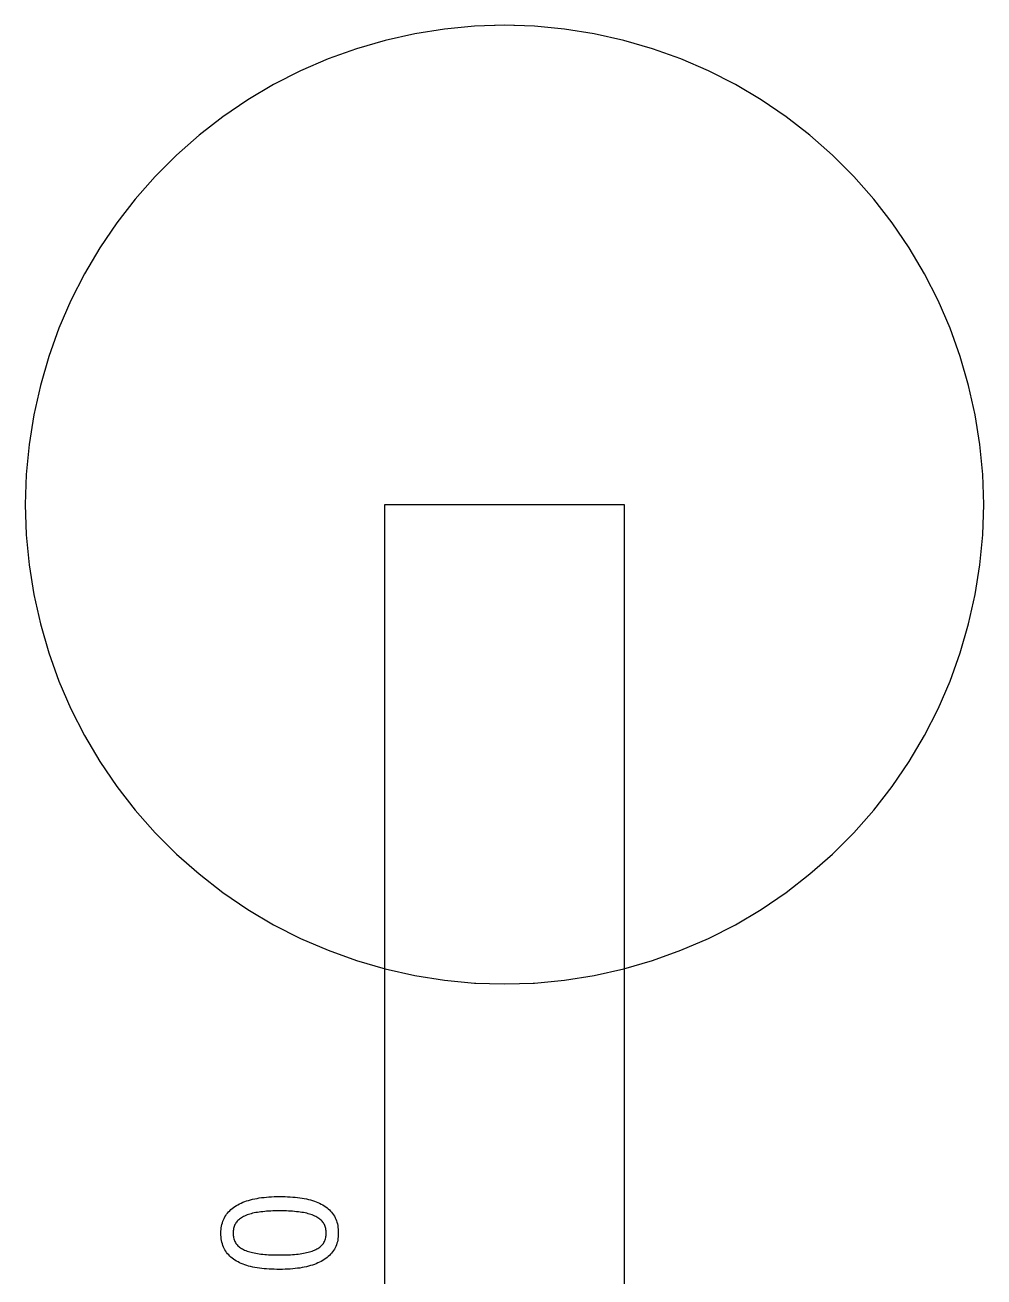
# Model space of a CAD drawing. Extents: x 3 to 23, y 13 to 118.
# Drawn here: x 2.69 to 22.71, y 91.91 to 118.03 of the extents above; entities that cross this region are included whole.
import ezdxf

# ---------------------------------------------------------------- set-up
doc = ezdxf.new("R2010")
doc.units = 0
doc.layers.get('0').update_dxf_attribs({"linetype": 'CONTINUOUS'})

msp = doc.modelspace()

# ---------------------------------------------------------------- linework, layer by layer
at = {"color": 0, "const_width": 0.01042}
msp.add_lwpolyline([(22.7, 108.027), (22.6803, 108.655), (22.6211, 109.28), (22.5229, 109.901), (22.3858, 110.514), (22.2106, 111.117), (21.9978, 111.708), (21.7482, 112.285), (21.4631, 112.844), (21.1433, 113.385), (20.7901, 113.905), (20.4051, 114.401), (19.9897, 114.872), (19.5454, 115.317), (19.0742, 115.732), (18.5778, 116.117), (18.0582, 116.47), (17.5175, 116.79), (16.9578, 117.075), (16.3812, 117.325), (15.7901, 117.537), (15.1869, 117.713), (14.5738, 117.85), (13.9533, 117.948), (13.3279, 118.007), (12.7, 118.027), (12.0721, 118.007), (11.4467, 117.948), (10.8261, 117.85), (10.2131, 117.713), (9.60986, 117.537), (9.01878, 117.325), (8.44222, 117.075), (7.88249, 116.79), (7.34169, 116.47), (6.8221, 116.117), (6.32568, 115.732), (5.8546, 115.317), (5.41026, 114.872), (4.99485, 114.401), (4.60986, 113.905), (4.25667, 113.385), (3.93696, 112.844), (3.65169, 112.285), (3.40224, 111.708), (3.18946, 111.117), (3.01417, 110.514), (2.87706, 109.901), (2.77886, 109.28), (2.71972, 108.655), (2.69997, 108.027), (2.71972, 107.399), (2.77886, 106.773), (2.87706, 106.153), (3.01417, 105.54), (3.18946, 104.937), (3.40224, 104.346), (3.65169, 103.769), (3.93696, 103.209), (4.25667, 102.669), (4.60986, 102.149), (4.99485, 101.653), (5.41026, 101.181), (5.8546, 100.737), (6.32568, 100.322), (6.8221, 99.9367), (7.34169, 99.5836), (7.88249, 99.2638), (8.44222, 98.9786), (9.01878, 98.729), (9.60986, 98.5162), (10.2131, 98.341), (10.8261, 98.2039), (11.4467, 98.1057), (12.0721, 98.0465), (12.7, 98.0268), (13.3279, 98.0465), (13.9533, 98.1057), (14.5738, 98.2039), (15.1869, 98.341), (15.7901, 98.5162), (16.3812, 98.729), (16.9578, 98.9786), (17.5175, 99.2638), (18.0582, 99.5836), (18.5778, 99.9367), (19.0742, 100.322), (19.5454, 100.737), (19.9897, 101.181), (20.4051, 101.653), (20.7901, 102.149), (21.1433, 102.669), (21.4631, 103.209), (21.7482, 103.769), (21.9978, 104.346), (22.2106, 104.937), (22.3858, 105.54), (22.5229, 106.153), (22.6211, 106.773), (22.6803, 107.399), (22.7, 108.027)], close=True, dxfattribs=at)
at = {"color": 0}
for points in [[(22.7, 108.027), (22.6803, 108.655), (22.6211, 109.28), (22.5229, 109.901), (22.3858, 110.514), (22.2106, 111.117), (21.9978, 111.708), (21.7482, 112.285), (21.4631, 112.844), (21.1433, 113.385), (20.7901, 113.905), (20.4051, 114.401), (19.9897, 114.872), (19.5454, 115.317), (19.0742, 115.732), (18.5778, 116.117), (18.0582, 116.47), (17.5175, 116.79), (16.9578, 117.075), (16.3812, 117.325), (15.7901, 117.537), (15.1869, 117.713), (14.5738, 117.85), (13.9533, 117.948), (13.3279, 118.007), (12.7, 118.027), (12.0721, 118.007), (11.4467, 117.948), (10.8261, 117.85), (10.2131, 117.713), (9.60986, 117.537), (9.01878, 117.325), (8.44222, 117.075), (7.88249, 116.79), (7.34169, 116.47), (6.8221, 116.117), (6.32568, 115.732), (5.8546, 115.317), (5.41026, 114.872), (4.99485, 114.401), (4.60986, 113.905), (4.25667, 113.385), (3.93696, 112.844), (3.65169, 112.285), (3.40224, 111.708), (3.18946, 111.117), (3.01417, 110.514), (2.87706, 109.901), (2.77886, 109.28), (2.71972, 108.655), (2.69997, 108.027), (2.71972, 107.399), (2.77886, 106.773), (2.87706, 106.153), (3.01417, 105.54), (3.18946, 104.937), (3.40224, 104.346), (3.65169, 103.769), (3.93696, 103.209), (4.25667, 102.669), (4.60986, 102.149), (4.99485, 101.653), (5.41026, 101.181), (5.8546, 100.737), (6.32568, 100.322), (6.8221, 99.9367), (7.34169, 99.5836), (7.88249, 99.2638), (8.44222, 98.9786), (9.01878, 98.729), (9.60986, 98.5162), (10.2131, 98.341), (10.8261, 98.2039), (11.4467, 98.1057), (12.0721, 98.0465), (12.7, 98.0268), (13.3279, 98.0465), (13.9533, 98.1057), (14.5738, 98.2039), (15.1869, 98.341), (15.7901, 98.5162), (16.3812, 98.729), (16.9578, 98.9786), (17.5175, 99.2638), (18.0582, 99.5836), (18.5778, 99.9367), (19.0742, 100.322), (19.5454, 100.737), (19.9897, 101.181), (20.4051, 101.653), (20.7901, 102.149), (21.1433, 102.669), (21.4631, 103.209), (21.7482, 103.769), (21.9978, 104.346), (22.2106, 104.937), (22.3858, 105.54), (22.5229, 106.153), (22.6211, 106.773), (22.6803, 107.399), (22.7, 108.027)], [(10.2, 108.027), (15.2, 108.027), (15.2, 77.9868), (10.2, 77.9868), (10.2, 108.027)], [(8.00694, 93.5926), (8.06401, 93.5922), (8.11974, 93.5908), (8.17443, 93.5888), (8.22775, 93.5858), (8.28, 93.5819), (8.33094, 93.5774), (8.38086, 93.5718), (8.42931, 93.5656), (8.47667, 93.5583), (8.52289, 93.5503), (8.56776, 93.5417), (8.61128, 93.5319), (8.65332, 93.5211), (8.69401, 93.5093), (8.73335, 93.4965), (8.77111, 93.4826), (8.80761, 93.4678), (8.84267, 93.4518), (8.87642, 93.4349), (8.90864, 93.4168), (8.93946, 93.3981), (8.96875, 93.3782), (8.99669, 93.3572), (9.02289, 93.3353), (9.04779, 93.3122), (9.07112, 93.2881), (9.09304, 93.2629), (9.11333, 93.2365), (9.13222, 93.2092), (9.14958, 93.1808), (9.16525, 93.1513), (9.17947, 93.1204), (9.19179, 93.0883), (9.20264, 93.055), (9.21181, 93.0204), (9.21929, 92.9847), (9.22515, 92.9476), (9.22917, 92.9094), (9.23167, 92.87), (9.23247, 92.8292), (9.23167, 92.7913), (9.22917, 92.7543), (9.22515, 92.7183), (9.21929, 92.6833), (9.21181, 92.6494), (9.20264, 92.6164), (9.19179, 92.5843), (9.17947, 92.5532), (9.16525, 92.5231), (9.14958, 92.4939), (9.13222, 92.4661), (9.11333, 92.4392), (9.09304, 92.4132), (9.07112, 92.3882), (9.04779, 92.3642), (9.02289, 92.341), (8.99669, 92.3189), (8.96875, 92.2976), (8.93946, 92.2774), (8.90864, 92.2579), (8.87642, 92.2399), (8.84267, 92.2226), (8.80761, 92.2064), (8.77111, 92.191), (8.73335, 92.1765), (8.69401, 92.1631), (8.65332, 92.1504), (8.61128, 92.1386), (8.56776, 92.1279), (8.52289, 92.1179), (8.47667, 92.1093), (8.42931, 92.1015), (8.38086, 92.0947), (8.33094, 92.0888), (8.28, 92.0837), (8.22775, 92.0797), (8.17443, 92.0765), (8.11974, 92.0742), (8.06401, 92.0729), (8.00694, 92.0724), (7.94997, 92.0728), (7.89415, 92.074), (7.83957, 92.0761), (7.78614, 92.0789), (7.73389, 92.0825), (7.68294, 92.0871), (7.63319, 92.0924), (7.58458, 92.0985), (7.53722, 92.1054), (7.491, 92.1131), (7.44612, 92.1221), (7.40278, 92.1319), (7.36068, 92.1428), (7.32015, 92.1544), (7.28108, 92.1672), (7.24333, 92.1808), (7.20708, 92.1954), (7.17219, 92.211), (7.13889, 92.2275), (7.10693, 92.2449), (7.07611, 92.2636), (7.04682, 92.2835), (7.01888, 92.3043), (6.99262, 92.3261), (6.96778, 92.349), (6.94444, 92.3731), (6.92253, 92.3981), (6.90224, 92.424), (6.88336, 92.4511), (6.866, 92.4793), (6.85026, 92.5089), (6.8361, 92.5396), (6.82362, 92.5717), (6.81293, 92.6049), (6.80376, 92.6392), (6.79622, 92.6749), (6.79042, 92.7117), (6.7864, 92.7496), (6.7839, 92.7888), (6.78304, 92.8292), (6.7839, 92.8675), (6.7864, 92.9047), (6.79042, 92.9408), (6.79622, 92.9761), (6.80376, 93.0103), (6.81293, 93.0435), (6.82362, 93.0757), (6.8361, 93.1068), (6.85026, 93.1369), (6.866, 93.1661), (6.88303, 93.1943), (6.90169, 93.2215), (6.92165, 93.2476), (6.94336, 93.2729), (6.96653, 93.2972), (6.99126, 93.3204), (7.01736, 93.3428), (7.04514, 93.364), (7.07443, 93.3844), (7.10525, 93.4037), (7.13721, 93.4222), (7.17068, 93.4396), (7.2054, 93.4561), (7.24164, 93.4718), (7.27946, 93.4864), (7.31862, 93.5), (7.35915, 93.5128), (7.4011, 93.5246), (7.44461, 93.5354), (7.48942, 93.5454), (7.53554, 93.5543), (7.58306, 93.5624), (7.63167, 93.5694), (7.68153, 93.5756), (7.73264, 93.5808), (7.78515, 93.585), (7.83876, 93.5883), (7.89361, 93.5907), (7.9496, 93.5921), (8.00694, 93.5926)], [(8.00694, 92.3735), (8.05512, 92.3738), (8.10211, 92.3744), (8.14789, 92.3757), (8.19239, 92.3774), (8.23568, 92.3796), (8.27761, 92.3822), (8.31847, 92.3854), (8.35807, 92.3892), (8.39626, 92.3933), (8.43332, 92.3979), (8.46929, 92.4031), (8.5039, 92.4089), (8.53737, 92.4151), (8.56961, 92.4221), (8.60069, 92.4297), (8.63043, 92.4378), (8.65901, 92.4464), (8.68653, 92.4557), (8.71278, 92.4656), (8.73779, 92.476), (8.76124, 92.4871), (8.78364, 92.4989), (8.80474, 92.5113), (8.82471, 92.5242), (8.84358, 92.5379), (8.86128, 92.5522), (8.87765, 92.5672), (8.8929, 92.5828), (8.90707, 92.599), (8.91997, 92.616), (8.93153, 92.634), (8.94168, 92.6526), (8.95068, 92.6721), (8.95861, 92.6924), (8.96528, 92.7133), (8.97071, 92.735), (8.97487, 92.7574), (8.97792, 92.7806), (8.97971, 92.8046), (8.98025, 92.8292), (8.97971, 92.8539), (8.97792, 92.8779), (8.97487, 92.9011), (8.97071, 92.9235), (8.96528, 92.9451), (8.95861, 92.9661), (8.95068, 92.9864), (8.94168, 93.0058), (8.93153, 93.0244), (8.91997, 93.0425), (8.90733, 93.0597), (8.89361, 93.0763), (8.87847, 93.0922), (8.86219, 93.1075), (8.84472, 93.1222), (8.82611, 93.1363), (8.80626, 93.1496), (8.78515, 93.1622), (8.76292, 93.1743), (8.73942, 93.1857), (8.71474, 93.1968), (8.68875, 93.2072), (8.66151, 93.2169), (8.63319, 93.226), (8.60346, 93.2344), (8.57264, 93.2424), (8.54042, 93.2494), (8.50711, 93.256), (8.4725, 93.2618), (8.43668, 93.2671), (8.39931, 93.2719), (8.36057, 93.2764), (8.32069, 93.2803), (8.27957, 93.2838), (8.23719, 93.2865), (8.19362, 93.2889), (8.14887, 93.2907), (8.10275, 93.2921), (8.05556, 93.2928), (8.00694, 93.2931), (7.95876, 93.2928), (7.91178, 93.2921), (7.866, 93.2907), (7.8215, 93.2889), (7.77832, 93.2865), (7.73628, 93.2838), (7.69542, 93.2803), (7.65597, 93.2764), (7.61762, 93.2719), (7.58057, 93.2671), (7.54471, 93.2618), (7.51014, 93.256), (7.47667, 93.2494), (7.44461, 93.2424), (7.41374, 93.2344), (7.384, 93.226), (7.35558, 93.2169), (7.32844, 93.2072), (7.30251, 93.1968), (7.27778, 93.1857), (7.25429, 93.1743), (7.2321, 93.1622), (7.21099, 93.1496), (7.19114, 93.1363), (7.17236, 93.1222), (7.155, 93.1075), (7.13872, 93.0922), (7.12358, 93.0763), (7.10969, 93.0597), (7.09706, 93.0425), (7.08572, 93.0244), (7.07542, 93.0058), (7.0664, 92.9864), (7.0586, 92.9661), (7.05192, 92.9451), (7.04656, 92.9235), (7.04237, 92.9011), (7.03928, 92.8779), (7.03749, 92.8539), (7.03694, 92.8292), (7.03749, 92.8046), (7.03928, 92.7806), (7.04237, 92.7574), (7.04656, 92.735), (7.05192, 92.7133), (7.0586, 92.6924), (7.0664, 92.6721), (7.07542, 92.6526), (7.08572, 92.634), (7.09706, 92.616), (7.10969, 92.599), (7.12358, 92.5828), (7.13872, 92.5672), (7.155, 92.5522), (7.17236, 92.5379), (7.19114, 92.5242), (7.21099, 92.5113), (7.2321, 92.4989), (7.25429, 92.4871), (7.27778, 92.476), (7.30251, 92.4656), (7.32844, 92.4557), (7.35558, 92.4464), (7.384, 92.4378), (7.41374, 92.4297), (7.44461, 92.4221), (7.47667, 92.4151), (7.51014, 92.4089), (7.54471, 92.4031), (7.58057, 92.3979), (7.61762, 92.3933), (7.65597, 92.3892), (7.69542, 92.3854), (7.73628, 92.3822), (7.77832, 92.3796), (7.8215, 92.3774), (7.866, 92.3757), (7.91178, 92.3744), (7.95876, 92.3738), (8.00694, 92.3735)]]:
    msp.add_lwpolyline(points, close=True, dxfattribs=at)

doc.saveas('drawing.dxf')
